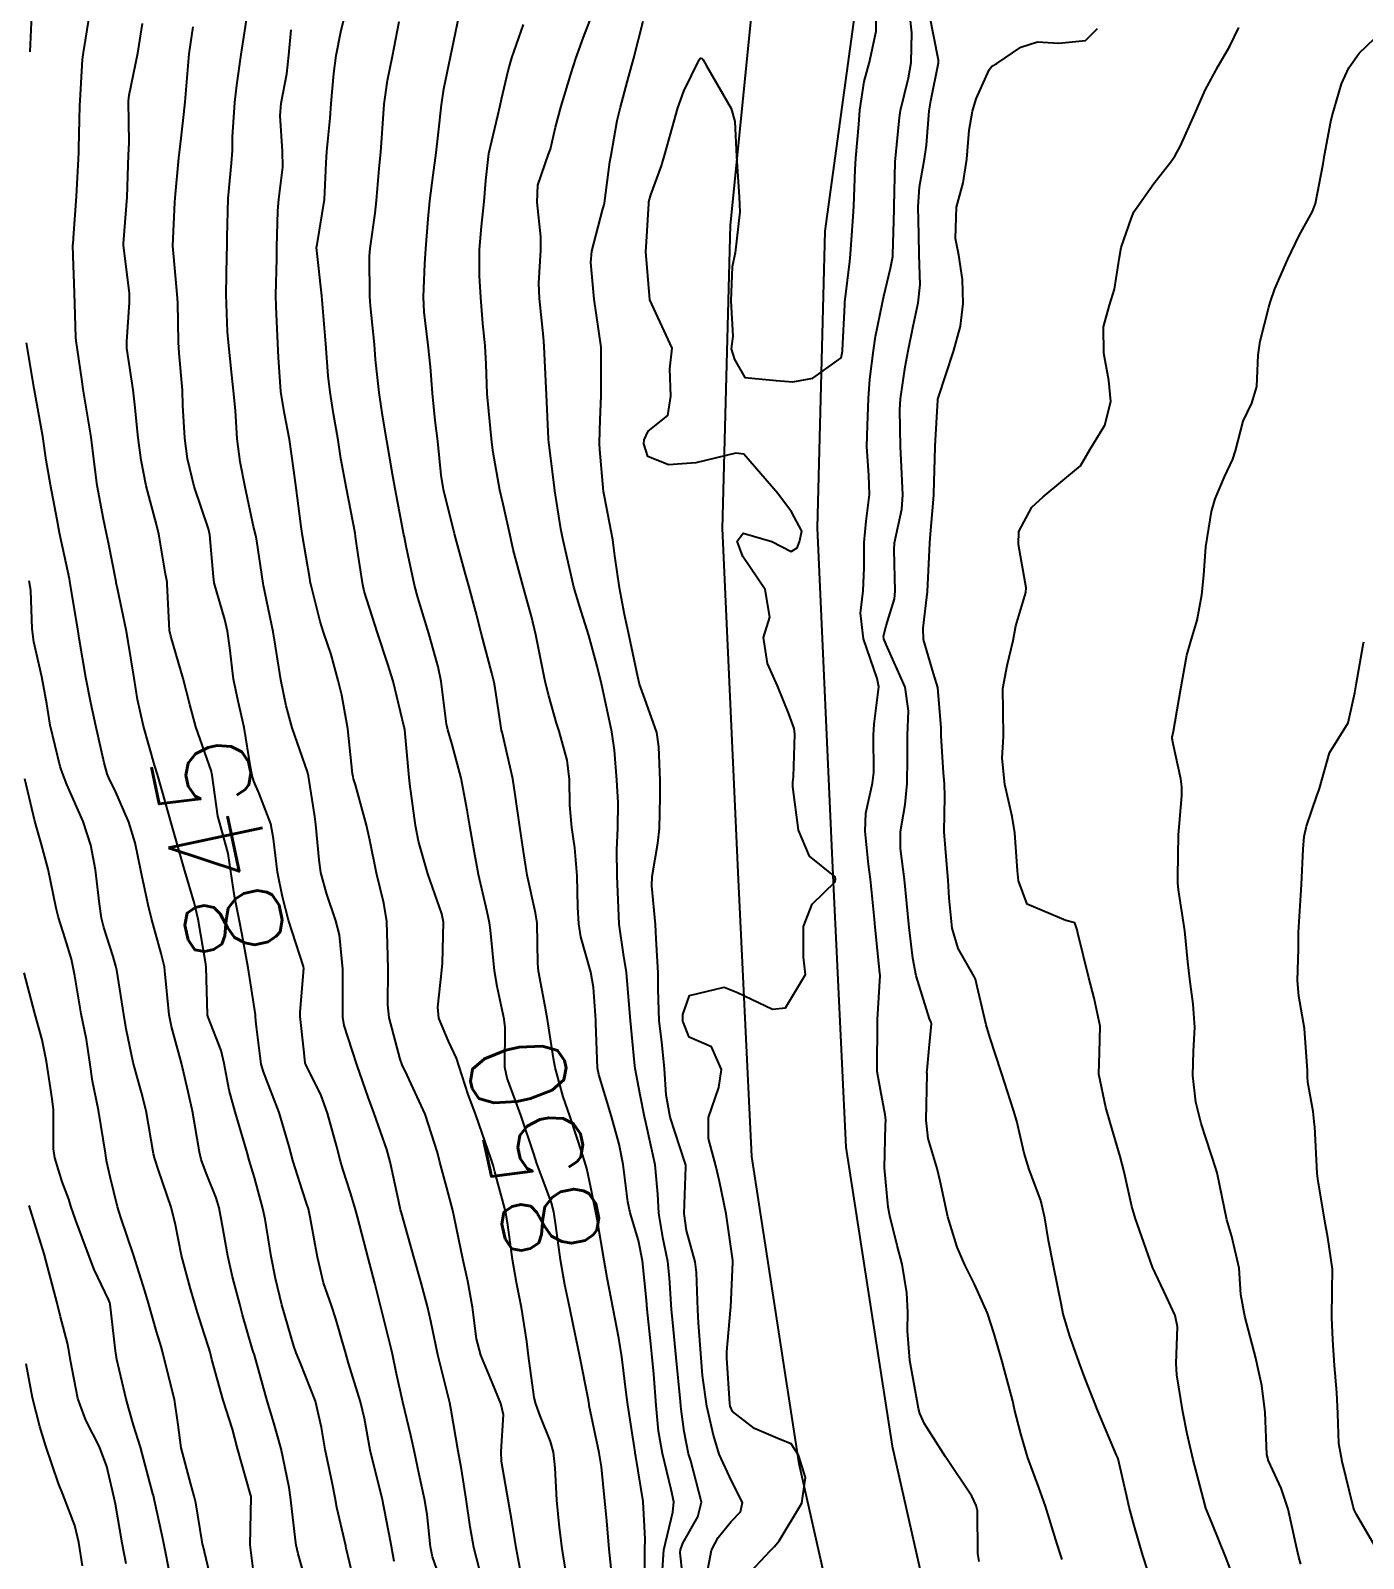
# Model space of a CAD drawing. Header units: metres. Extents: x 307586 to 320046, y 7427249 to 7434250.
# Drawn here: x 319453.3 to 319508.8, y 7427651.4 to 7427715 of the extents above; entities that cross this region are included whole.
import ezdxf
from ezdxf.enums import TextEntityAlignment as Align

# ---------------------------------------------------------------- set-up
doc = ezdxf.new("R2010")
doc.units = ezdxf.units.M
doc.header["$MEASUREMENT"] = 0
for name, color, linetype in [('Cotas', 45, 'Continuous'), ('Curvas de Nivel 1m', 11, 'Continuous'), ('Curvas de Nivel 5m', 15, 'Continuous'), ('Vias Secundárias', 230, 'Continuous')]:
    doc.layers.add(name, color=color, linetype=linetype)
doc.styles.add('Style-STANDARD', font='STANDARD.shx')

msp = doc.modelspace()

# ---------------------------------------------------------------- linework, layer by layer
at = {"layer": 'Curvas de Nivel 1m', "flags": 128}
for points, elevation in [([(319453.31, 7427714.129), (319453.388, 7427715.971)], 843), ([(319472.222, 7427650.116), (319471.774, 7427651.897), (319471.622, 7427652.748), (319471.453, 7427653.9), (319471.255, 7427655.149), (319471.121, 7427655.904), (319470.823, 7427657.614), (319470.772, 7427657.908), (319470.546, 7427658.798), (319470.269, 7427659.914), (319469.975, 7427661.317), (319469.838, 7427661.921), (319469.579, 7427662.912), (319469.293, 7427663.93), (319468.754, 7427665.815), (319468.723, 7427665.939), (319468.637, 7427666.349), (319468.287, 7427667.944), (319468.146, 7427668.459), (319467.625, 7427669.951), (319467.371, 7427670.635), (319466.922, 7427671.958), (319466.709, 7427672.594), (319466.371, 7427673.617), (319466.322, 7427673.966), (319466.326, 7427674.369), (319466.324, 7427675.966), (319466.182, 7427677.384), (319466.032, 7427677.971), (319465.644, 7427679.123), (319465.41, 7427679.981), (319465.335, 7427680.509), (319465.197, 7427681.984), (319465.154, 7427682.313), (319464.894, 7427683.989), (319464.846, 7427684.177), (319464.213, 7427685.997), (319463.967, 7427686.914), (319463.745, 7427688.001), (319463.513, 7427689.404), (319463.417, 7427690.005), (319463.02, 7427691.931), (319463.006, 7427692.009), (319462.947, 7427692.383), (319462.738, 7427693.791), (319462.697, 7427694.014), (319462.601, 7427694.383), (319462.252, 7427696.021), (319462.05, 7427697.07), (319461.928, 7427698.026), (319461.85, 7427699.209), (319461.773, 7427700.029), (319461.701, 7427700.682), (319461.558, 7427702.033), (319461.519, 7427702.485), (319461.463, 7427704.034), (319461.489, 7427705.653), (319461.503, 7427706.034), (319461.511, 7427706.428), (319461.547, 7427708.034), (319461.686, 7427709.501), (319461.724, 7427710.032), (319461.729, 7427710.592), (319461.826, 7427712.03), (319461.908, 7427712.747), (319462.084, 7427714.027), (319462.24, 7427715.002), (319462.394, 7427716.023)], 847), ([(319475.586, 7427650.985), (319475.449, 7427651.855), (319475.341, 7427652.726), (319475.228, 7427653.859), (319475.156, 7427655.208), (319475.09, 7427655.861), (319474.965, 7427656.311), (319474.528, 7427657.378), (319474.347, 7427657.872), (319474.28, 7427658.13), (319474.05, 7427659.875), (319473.978, 7427660.467), (319473.754, 7427661.878), (319473.551, 7427662.923), (319473.377, 7427663.882), (319473.187, 7427665.322), (319473.092, 7427665.885), (319472.649, 7427667.53), (319472.568, 7427667.807), (319472.544, 7427667.892), (319472.496, 7427668.051), (319471.852, 7427669.902), (319471.536, 7427670.752), (319471.158, 7427671.913), (319471.048, 7427672.257), (319470.713, 7427672.964), (319470.317, 7427673.924), (319470.27, 7427674.384), (319470.44, 7427675.923), (319470.466, 7427676.212), (319470.508, 7427677.923), (319470.442, 7427678.26), (319469.858, 7427679.929), (319469.466, 7427681.284), (319469.339, 7427681.935), (319469.108, 7427683.67), (319469.082, 7427683.938), (319468.897, 7427685.916), (319468.893, 7427685.94), (319468.874, 7427686.029), (319468.408, 7427687.945), (319468.193, 7427688.658), (319467.767, 7427689.952), (319467.21, 7427691.688), (319467.145, 7427691.958), (319466.955, 7427693.202), (319466.867, 7427693.866), (319466.853, 7427693.962), (319466.829, 7427694.099), (319466.465, 7427695.968), (319466.242, 7427697.208), (319466.119, 7427697.973), (319465.93, 7427699.076), (319465.786, 7427699.979), (319465.715, 7427700.645), (319465.614, 7427701.982), (319465.571, 7427702.486), (319465.443, 7427703.985), (319465.231, 7427705.868), (319465.227, 7427705.988), (319465.249, 7427706.122), (319465.563, 7427707.984), (319465.628, 7427709.511), (319465.647, 7427709.985), (319465.786, 7427711.375), (319465.829, 7427711.984), (319465.943, 7427713.235), (319466.048, 7427713.982), (319466.234, 7427714.964), (319466.491, 7427715.977)], 849), ([(319478.866, 7427650.232), (319478.881, 7427651.814), (319478.9, 7427652.246), (319478.815, 7427653.815), (319478.511, 7427655.682), (319478.483, 7427655.82), (319478.476, 7427655.857), (319478.181, 7427657.824), (319478.127, 7427658.236), (319477.927, 7427659.826), (319477.798, 7427660.6), (319477.563, 7427661.83), (319477.317, 7427663.112), (319477.199, 7427663.834), (319476.908, 7427665.558), (319476.85, 7427665.838), (319476.643, 7427666.875), (319476.469, 7427667.661), (319476.415, 7427667.844), (319476.302, 7427668.202), (319475.77, 7427669.854), (319475.488, 7427670.655), (319475.153, 7427671.863), (319475.086, 7427672.243), (319474.834, 7427673.868), (319474.731, 7427674.41), (319474.457, 7427675.873), (319474.43, 7427676.199), (319474.404, 7427677.874), (319474.342, 7427678.312), (319473.992, 7427679.878), (319473.83, 7427680.862), (319473.679, 7427681.881), (319473.487, 7427683.233), (319473.392, 7427683.885), (319472.943, 7427685.818), (319472.925, 7427685.889), (319472.876, 7427686.187), (319472.655, 7427687.658), (319472.61, 7427687.894), (319472.514, 7427688.281), (319472.09, 7427689.902), (319471.855, 7427690.829), (319471.562, 7427691.911), (319471.428, 7427692.393), (319471.006, 7427693.919), (319470.965, 7427694.081), (319470.503, 7427695.925), (319470.406, 7427696.519), (319470.266, 7427697.927), (319470.166, 7427698.788), (319470.047, 7427699.93), (319469.964, 7427701.021), (319469.875, 7427701.932), (319469.71, 7427703.301), (319469.675, 7427703.934), (319469.732, 7427705.308), (319469.774, 7427705.933), (319469.869, 7427707.189), (319469.945, 7427707.932), (319470.075, 7427709.005), (319470.202, 7427709.93), (319470.303, 7427710.797), (319470.419, 7427711.928), (319470.526, 7427712.594), (319470.804, 7427713.924), (319470.875, 7427714.265), (319471.209, 7427715.92)], 851), ([(319480.453, 7427650.769), (319480.36, 7427651.69), (319480.367, 7427651.791), (319480.466, 7427652.069), (319481.085, 7427653.175), (319481.248, 7427653.782), (319480.793, 7427655.503), (319480.7, 7427655.788), (319480.522, 7427656.718), (319480.391, 7427657.652), (319480.378, 7427657.792), (319480.362, 7427657.966), (319480.189, 7427659.796), (319480.043, 7427661.263), (319479.998, 7427661.799), (319479.915, 7427663.119), (319479.838, 7427663.801), (319479.635, 7427664.788), (319479.466, 7427665.808), (319479.422, 7427666.593), (319479.308, 7427667.813), (319478.922, 7427669.575), (319478.869, 7427669.818), (319478.692, 7427670.736), (319478.488, 7427671.822), (319478.449, 7427672.079), (319478.284, 7427673.824), (319478.247, 7427674.308), (319478.123, 7427675.826), (319478.002, 7427676.586), (319477.817, 7427677.83), (319477.777, 7427678.841), (319477.73, 7427679.831), (319477.713, 7427680.932), (319477.762, 7427681.831), (319477.771, 7427682.898), (319477.719, 7427683.831), (319477.621, 7427685.077), (319477.514, 7427685.834), (319477.138, 7427687.59), (319477.083, 7427687.838), (319476.904, 7427688.576), (319476.555, 7427689.846), (319476.164, 7427691.08), (319475.935, 7427691.855), (319475.626, 7427693.197), (319475.477, 7427693.862), (319475.394, 7427694.281), (319475.138, 7427695.868), (319475.122, 7427695.995), (319475.004, 7427697.002), (319474.888, 7427697.871), (319474.875, 7427698.012), (319474.798, 7427699.872), (319474.786, 7427700.132), (319474.696, 7427701.874), (319474.666, 7427702.277), (319474.498, 7427703.876), (319474.468, 7427704.508), (319474.56, 7427705.876), (319474.558, 7427706.436), (319474.407, 7427707.877), (319474.435, 7427708.586), (319474.875, 7427709.873), (319474.953, 7427710.084), (319475.174, 7427710.994), (319475.397, 7427711.867), (319475.817, 7427713.247), (319476.017, 7427713.862), (319476.338, 7427714.742), (319476.761, 7427715.855)], 853), ([(319466.92, 7427649.955), (319466.462, 7427651.872), (319466.447, 7427651.944), (319466.44, 7427651.96), (319466.076, 7427653.563), (319465.996, 7427653.967), (319465.87, 7427654.592), (319465.579, 7427655.974), (319465.433, 7427656.888), (319465.181, 7427657.98), (319464.557, 7427659.571), (319464.382, 7427659.992), (319464.287, 7427660.271), (319463.776, 7427661.998), (319463.512, 7427663.083), (319463.336, 7427664.003), (319463.081, 7427665.551), (319462.992, 7427666.006), (319462.646, 7427667.286), (319462.476, 7427667.837), (319462.423, 7427668.013), (319462.338, 7427668.334), (319461.839, 7427670.023), (319461.588, 7427670.922), (319461.382, 7427672.03), (319461.26, 7427672.583), (319460.722, 7427673.965), (319460.692, 7427674.04), (319460.69, 7427674.074), (319460.633, 7427676.041), (319460.623, 7427676.173), (319460.296, 7427678.045), (319460.141, 7427678.688), (319459.744, 7427680.051), (319459.31, 7427681.563), (319459.176, 7427682.056), (319458.835, 7427683.281), (319458.609, 7427684.062), (319458.502, 7427684.41), (319458.02, 7427686.069), (319457.776, 7427687.179), (319457.643, 7427688.072), (319457.391, 7427689.6), (319457.299, 7427690.076), (319456.94, 7427691.804), (319456.894, 7427692.032), (319456.884, 7427692.081), (319456.572, 7427693.699), (319456.492, 7427694.087), (319456.367, 7427694.694), (319456.104, 7427696.093), (319455.974, 7427697.067), (319455.85, 7427698.097), (319455.616, 7427699.52), (319455.522, 7427700.103), (319455.462, 7427700.518), (319455.226, 7427702.108), (319455.216, 7427702.259), (319455.156, 7427704.109), (319455.106, 7427705.638), (319455.092, 7427706.11), (319455.093, 7427706.13), (319455.116, 7427706.396), (319455.241, 7427708.109), (319455.329, 7427709.94), (319455.333, 7427710.108), (319455.381, 7427711.907), (319455.385, 7427712.108), (319455.491, 7427713.816), (319455.526, 7427714.107), (319455.764, 7427715.565)], 844), ([(319470.448, 7427650.368), (319470.048, 7427651.506), (319469.967, 7427651.917), (319469.826, 7427653.269), (319469.721, 7427653.921), (319469.497, 7427654.926), (319469.289, 7427655.928), (319469.15, 7427656.561), (319468.811, 7427657.936), (319468.551, 7427659.122), (319468.384, 7427659.942), (319468.329, 7427660.179), (319467.892, 7427661.947), (319467.649, 7427662.893), (319467.368, 7427663.952), (319466.931, 7427665.654), (319466.85, 7427665.958), (319466.64, 7427666.651), (319466.323, 7427667.638), (319466.223, 7427667.966), (319466.068, 7427668.563), (319465.678, 7427669.975), (319465.412, 7427670.701), (319464.775, 7427671.989), (319464.758, 7427672.044), (319464.708, 7427672.485), (319464.55, 7427673.992), (319464.544, 7427674.173), (319464.691, 7427675.991), (319464.679, 7427676.066), (319464.057, 7427677.997), (319463.812, 7427678.975), (319463.606, 7427680.002), (319463.436, 7427681.385), (319463.322, 7427682.005), (319462.836, 7427683.274), (319462.614, 7427683.787), (319462.545, 7427684.014), (319462.477, 7427684.387), (319462.212, 7427686.02), (319461.968, 7427687.108), (319461.769, 7427688.027), (319461.614, 7427689.328), (319461.519, 7427690.031), (319461.408, 7427690.513), (319460.966, 7427692.04), (319460.961, 7427692.058), (319460.945, 7427692.29), (319460.79, 7427694.042), (319460.73, 7427694.279), (319460.13, 7427696.049), (319459.855, 7427697.201), (319459.742, 7427698.053), (319459.668, 7427699.419), (319459.645, 7427700.054), (319459.516, 7427701.598), (319459.484, 7427702.056), (319459.448, 7427703.687), (319459.431, 7427704.057), (319459.256, 7427705.914), (319459.249, 7427706.059), (319459.323, 7427707.867), (319459.338, 7427708.058), (319459.496, 7427709.719), (319459.535, 7427710.056), (319459.704, 7427711.528), (319459.755, 7427712.054), (319459.868, 7427713.382), (319459.927, 7427714.053), (319460.099, 7427715.172)], 846), ([(319479.623, 7427650.971), (319479.681, 7427651.802), (319480.044, 7427653.362), (319480.087, 7427653.796), (319479.98, 7427654.308), (319479.613, 7427655.804), (319479.451, 7427656.735), (319479.351, 7427657.808), (319479.253, 7427659.109), (319479.192, 7427659.811), (319479.134, 7427660.376), (319478.988, 7427661.814), (319478.954, 7427662.182), (319478.79, 7427663.817), (319478.616, 7427664.667), (319478.278, 7427665.824), (319478.183, 7427666.279), (319477.98, 7427667.827), (319477.811, 7427668.683), (319477.495, 7427669.832), (319476.965, 7427671.572), (319476.917, 7427671.838), (319476.849, 7427673.711), (319476.841, 7427673.839), (319476.743, 7427675.199), (319476.631, 7427675.842), (319476.228, 7427677.308), (319476.137, 7427677.85), (319476.093, 7427678.541), (319476.074, 7427679.851), (319475.971, 7427681.009), (319475.846, 7427681.855), (319475.77, 7427682.789), (319475.752, 7427683.856), (319475.654, 7427684.658), (319475.317, 7427685.863), (319475.212, 7427686.201), (319474.888, 7427687.333), (319474.748, 7427687.871), (319474.704, 7427688.064), (319474.354, 7427689.876), (319474.169, 7427690.639), (319473.819, 7427691.881), (319473.413, 7427693.431), (319473.305, 7427693.887), (319472.984, 7427695.317), (319472.856, 7427695.892), (319472.57, 7427697.458), (319472.522, 7427697.897), (319472.465, 7427698.455), (319472.326, 7427699.901), (319472.286, 7427701.132), (319472.242, 7427701.902), (319472.15, 7427702.831), (319472.064, 7427703.905), (319472.008, 7427704.812), (319472.012, 7427705.907), (319472.082, 7427706.866), (319472.194, 7427707.904), (319472.266, 7427708.783), (319472.397, 7427709.901), (319472.775, 7427711.492), (319472.866, 7427711.895), (319472.918, 7427712.163), (319473.205, 7427713.342), (319473.318, 7427713.782), (319473.348, 7427713.889), (319473.832, 7427715.279)], 852), ([(319481.471, 7427650.762), (319481.66, 7427651.778), (319481.929, 7427652.315), (319482.475, 7427652.977), (319482.872, 7427653.373), (319482.947, 7427653.765), (319482.496, 7427654.672), (319481.975, 7427655.775), (319481.735, 7427656.564), (319481.469, 7427657.781), (319481.288, 7427659.046), (319481.225, 7427659.783), (319481.118, 7427661.244), (319481.095, 7427661.785), (319481.041, 7427663.343), (319480.983, 7427663.786), (319480.622, 7427665.082), (319480.525, 7427665.792), (319480.592, 7427667.74), (319480.588, 7427667.801), (319480.565, 7427667.89), (319479.943, 7427669.807), (319479.768, 7427670.734), (319479.7, 7427671.81), (319479.588, 7427672.938), (319479.475, 7427673.813), (319479.437, 7427675.122), (319479.445, 7427675.813), (319479.363, 7427677.218), (319479.334, 7427677.814), (319479.18, 7427679.434), (319479.183, 7427679.816), (319479.431, 7427681.2), (319479.5, 7427681.813), (319479.526, 7427683.13), (319479.519, 7427683.813), (319479.473, 7427685.208), (319479.39, 7427685.815), (319478.887, 7427687.205), (319478.669, 7427687.822), (319478.591, 7427688.13), (319478.229, 7427689.827), (319478.042, 7427690.719), (319477.828, 7427691.831), (319477.637, 7427693.159), (319477.558, 7427693.834), (319477.203, 7427695.625), (319477.166, 7427695.838), (319477.01, 7427697.59), (319476.994, 7427697.822), (319476.993, 7427697.84), (319476.993, 7427697.861), (319477.028, 7427698.84), (319477.061, 7427699.821), (319477.065, 7427699.84), (319477.063, 7427701.84), (319476.778, 7427703.845), (319476.635, 7427705.374), (319476.682, 7427705.846), (319477.13, 7427707.542), (319477.196, 7427707.776), (319477.209, 7427707.839), (319477.433, 7427709.563), (319477.477, 7427709.837), (319477.737, 7427711.275), (319477.869, 7427711.833), (319478.155, 7427712.879), (319478.41, 7427713.832), (319478.819, 7427715.416)], 854), ([(319492.801, 7427651.306), (319492.736, 7427651.647), (319492.723, 7427653.414), (319492.674, 7427653.648), (319492.497, 7427654.025), (319491.397, 7427655.661), (319490.527, 7427657.043), (319490.324, 7427657.466), (319490.272, 7427657.674), (319490.215, 7427657.998), (319489.907, 7427659.68), (319489.808, 7427660.914), (319489.821, 7427661.681), (319489.788, 7427662.489), (319489.593, 7427663.685), (319489.39, 7427664.458), (319489.072, 7427665.693), (319489.003, 7427666.061), (319488.856, 7427667.697), (319488.903, 7427669.473), (319488.907, 7427669.697), (319488.886, 7427669.899), (319488.695, 7427670.942), (319488.558, 7427671.701), (319488.547, 7427671.86), (319488.566, 7427673.702), (319488.57, 7427673.866), (319488.672, 7427675.701), (319488.666, 7427675.788), (319488.473, 7427677.703), (319488.441, 7427678.04), (319488.268, 7427679.705), (319488.192, 7427680.323), (319488.047, 7427681.708), (319488.084, 7427682.457), (319488.358, 7427683.705), (319488.413, 7427684.149), (319488.399, 7427685.705), (319488.426, 7427686.156), (319488.621, 7427687.703), (319488.549, 7427688.053), (319487.985, 7427689.709), (319487.862, 7427690.782), (319487.965, 7427691.71), (319488.011, 7427692.656), (319488.006, 7427693.71), (319488.09, 7427694.601), (319488.23, 7427695.708), (319488.206, 7427696.502), (319488.126, 7427697.709), (319488.15, 7427698.584), (319488.189, 7427699.709), (319488.25, 7427700.509), (319488.402, 7427701.707), (319488.486, 7427702.292), (319488.777, 7427703.703), (319488.835, 7427703.963), (319489.107, 7427705.135), (319489.199, 7427705.612), (319489.207, 7427705.699), (319489.263, 7427707.567), (319489.263, 7427707.699), (319489.304, 7427709.556), (319489.315, 7427709.698), (319489.481, 7427711.396), (319489.528, 7427711.697), (319489.851, 7427713.046), (319489.965, 7427713.692), (319489.993, 7427714.925), (319489.917, 7427715.693)], 856), ([(319496.252, 7427651.395), (319496.182, 7427651.604), (319496.045, 7427652.03), (319495.562, 7427653.614), (319495.277, 7427654.395), (319494.823, 7427655.625), (319494.748, 7427655.859), (319494.523, 7427656.624), (319494.269, 7427657.633), (319494.192, 7427657.98), (319493.758, 7427659.638), (319493.424, 7427660.792), (319493.14, 7427661.644), (319492.601, 7427662.858), (319492.205, 7427663.654), (319491.882, 7427664.395), (319491.498, 7427665.661), (319491.175, 7427667.138), (319491.043, 7427667.666), (319490.672, 7427668.916), (319490.597, 7427669.671), (319490.627, 7427671.605), (319490.624, 7427671.681), (319490.625, 7427671.76), (319490.718, 7427672.678), (319490.808, 7427673.679), (319490.799, 7427673.744), (319490.735, 7427673.888), (319490.171, 7427675.686), (319490.034, 7427676.414), (319489.888, 7427677.689), (319489.79, 7427678.688), (319489.69, 7427679.691), (319489.524, 7427680.985), (319489.52, 7427681.693), (319489.713, 7427682.818), (319489.806, 7427683.69), (319489.809, 7427684.745), (319489.818, 7427685.691), (319489.862, 7427686.711), (319489.71, 7427687.692), (319488.919, 7427689.469), (319488.825, 7427689.701), (319488.813, 7427689.812), (319488.928, 7427690.247), (319489.269, 7427691.367), (319489.307, 7427691.696), (319489.253, 7427693.413), (319489.278, 7427693.697), (319489.579, 7427695.102), (319489.623, 7427695.694), (319489.551, 7427697.151), (319489.526, 7427697.695), (319489.49, 7427699.241), (319489.517, 7427699.695), (319489.722, 7427701.027), (319489.837, 7427701.692), (319490.05, 7427702.719), (319490.258, 7427703.688), (319490.334, 7427704.454), (319490.305, 7427705.688), (319490.279, 7427706.531), (319490.263, 7427707.689), (319490.313, 7427708.52), (319490.527, 7427709.686), (319490.604, 7427710.25), (319490.72, 7427711.685), (319490.783, 7427712.09), (319491.108, 7427713.681), (319491.102, 7427713.793), (319490.735, 7427715.685)], 857), ([(319499.815, 7427650.918), (319499.601, 7427651.563), (319499.238, 7427652.813), (319499.036, 7427653.572), (319498.936, 7427654.012), (319498.577, 7427655.579), (319498.563, 7427655.628), (319498.515, 7427655.742), (319497.727, 7427657.588), (319497.196, 7427658.95), (319496.96, 7427659.596), (319496.574, 7427660.694), (319496.357, 7427661.379), (319496.296, 7427661.604), (319496.216, 7427661.978), (319495.884, 7427663.611), (319495.685, 7427664.676), (319495.529, 7427665.617), (319495.359, 7427666.338), (319494.873, 7427667.627), (319494.663, 7427668.299), (319494.358, 7427669.633), (319494.223, 7427670.099), (319493.723, 7427671.64), (319493.235, 7427673.135), (319493.08, 7427673.647), (319492.747, 7427675.064), (319492.638, 7427675.538), (319492.591, 7427675.652), (319491.921, 7427676.819), (319491.678, 7427677.666), (319491.55, 7427678.91), (319491.509, 7427679.669), (319491.452, 7427680.313), (319491.339, 7427681.672), (319491.37, 7427683.147), (319491.355, 7427683.672), (319491.318, 7427684.134), (319491.221, 7427685.675), (319491.212, 7427686.01), (319491.076, 7427687.677), (319490.902, 7427688.266), (319490.473, 7427689.685), (319490.465, 7427690.147), (319490.642, 7427691.683), (319490.659, 7427691.971), (319490.741, 7427693.682), (319490.76, 7427693.897), (319490.912, 7427695.681), (319490.913, 7427695.762), (319490.971, 7427697.68), (319490.971, 7427697.723), (319491.032, 7427698.933), (319491.078, 7427699.644), (319491.081, 7427699.679), (319491.09, 7427699.726), (319491.721, 7427701.67), (319492.023, 7427702.721), (319492.135, 7427703.664), (319492.102, 7427704.664), (319491.946, 7427705.667), (319491.814, 7427706.364), (319491.849, 7427707.669), (319492.133, 7427708.68), (319492.28, 7427709.663), (319492.384, 7427710.871), (319492.518, 7427711.66), (319492.675, 7427712.173), (319493.209, 7427713.384), (319493.327, 7427713.533), (319493.535, 7427713.647), (319494.531, 7427714.326), (319495.222, 7427714.548), (319496.107, 7427714.502), (319497.223, 7427714.604), (319497.713, 7427715.11)], 858), ([(319503.403, 7427650.571), (319503.048, 7427651.524), (319502.483, 7427652.899), (319502.233, 7427653.533), (319502.123, 7427653.907), (319501.702, 7427655.538), (319501.443, 7427656.622), (319501.271, 7427657.543), (319501.026, 7427659.076), (319500.997, 7427659.546), (319501.05, 7427661.073), (319500.946, 7427661.546), (319500.594, 7427662.322), (319500.006, 7427663.559), (319499.64, 7427664.581), (319499.304, 7427665.57), (319499.15, 7427666.084), (319498.813, 7427667.578), (319498.662, 7427668.164), (319498.249, 7427669.584), (319498.064, 7427670.211), (319497.78, 7427671.589), (319497.807, 7427672.498), (319497.832, 7427673.589), (319497.587, 7427674.75), (319497.362, 7427675.594), (319496.906, 7427677.464), (319496.877, 7427677.599), (319496.777, 7427677.888), (319496.398, 7427677.987), (319494.788, 7427678.666), (319494.435, 7427679.634), (319494.384, 7427680.058), (319494.273, 7427681.635), (319494.162, 7427682.308), (319493.868, 7427683.64), (319493.757, 7427684.748), (319493.802, 7427685.641), (319493.8, 7427686.725), (319493.781, 7427687.641), (319493.956, 7427688.591), (319494.214, 7427689.637), (319494.315, 7427690.25), (319494.732, 7427691.632), (319494.75, 7427691.828), (319494.438, 7427693.635), (319494.446, 7427694.168), (319494.989, 7427695.192), (319495.454, 7427695.623), (319497.006, 7427696.913), (319497.265, 7427697.343), (319497.411, 7427697.596), (319498.02, 7427698.598), (319498.275, 7427699.588), (319498.189, 7427700.451), (319497.977, 7427701.591), (319497.974, 7427702.697), (319498.214, 7427703.589), (319498.423, 7427704.263), (319498.63, 7427705.585), (319498.706, 7427705.995), (319499.129, 7427707.225), (319499.236, 7427707.475), (319499.298, 7427707.578), (319500.068, 7427708.652), (319500.768, 7427709.564), (319500.935, 7427709.792), (319501.17, 7427710.219), (319501.762, 7427711.551), (319502.201, 7427712.542), (319502.738, 7427713.537), (319503.221, 7427714.372), (319503.604, 7427715.152)], 859), ([(319473.775, 7427650.551), (319473.534, 7427651.879), (319473.352, 7427653.003), (319473.205, 7427653.883), (319472.924, 7427655.468), (319472.909, 7427655.886), (319473, 7427657.414), (319472.899, 7427657.886), (319472.546, 7427658.737), (319472.055, 7427659.895), (319471.886, 7427660.58), (319471.716, 7427661.899), (319471.517, 7427662.978), (319471.315, 7427663.903), (319470.96, 7427665.583), (319470.894, 7427665.916), (319470.842, 7427666.124), (319470.642, 7427666.857), (319470.361, 7427667.923), (319470.254, 7427668.329), (319469.745, 7427669.929), (319468.911, 7427671.727), (319468.807, 7427671.939), (319468.706, 7427672.222), (319468.248, 7427673.945), (319468.197, 7427674.479), (319468.203, 7427675.946), (319468.195, 7427676.51), (319468.153, 7427677.946), (319468.025, 7427678.706), (319467.714, 7427679.951), (319467.447, 7427681.324), (319467.304, 7427681.955), (319466.84, 7427683.627), (319466.767, 7427683.886), (319466.745, 7427683.961), (319466.72, 7427684.087), (319466.525, 7427685.965), (319466.276, 7427687.359), (319466.128, 7427687.971), (319465.836, 7427689.049), (319465.52, 7427689.981), (319465.376, 7427690.432), (319464.989, 7427691.989), (319464.979, 7427692.025), (319464.945, 7427692.22), (319464.638, 7427693.993), (319464.579, 7427694.384), (319464.376, 7427695.996), (319464.286, 7427696.711), (319464.098, 7427697.999), (319463.879, 7427699.152), (319463.746, 7427700.003), (319463.643, 7427701.418), (319463.615, 7427702.004), (319463.541, 7427703.543), (319463.537, 7427704.005), (319463.577, 7427705.534), (319463.579, 7427706.005), (319463.61, 7427707.523), (319463.661, 7427708.005), (319463.817, 7427709.339), (319463.81, 7427710.004), (319463.716, 7427711.466), (319463.752, 7427712.004), (319463.983, 7427713.214), (319464.079, 7427714.001), (319464.167, 7427715.052)], 848), ([(319464.815, 7427650.353), (319464.459, 7427651.637), (319464.38, 7427651.991), (319464.36, 7427652.095), (319464.14, 7427653.993), (319464.087, 7427654.396), (319463.755, 7427655.998), (319463.446, 7427657.078), (319463.176, 7427658.004), (319462.624, 7427659.948), (319462.6, 7427660.01), (319462.564, 7427660.138), (319462.145, 7427661.581), (319462.027, 7427662.018), (319461.733, 7427663.162), (319461.534, 7427664.026), (319461.297, 7427665.356), (319461.169, 7427666.032), (319461.045, 7427666.442), (319460.647, 7427667.445), (319460.429, 7427668.042), (319460.358, 7427668.342), (319460.059, 7427670.046), (319459.884, 7427670.855), (319459.602, 7427672.051), (319459.197, 7427673.577), (319459.1, 7427674.056), (319458.918, 7427675.891), (319458.896, 7427676.059), (319458.758, 7427676.618), (319458.355, 7427678.064), (319458.215, 7427678.633), (319457.908, 7427680.069), (319457.674, 7427681.212), (319457.42, 7427682.074), (319456.836, 7427683.419), (319456.613, 7427683.856), (319456.519, 7427684.085), (319456.394, 7427684.542), (319456.042, 7427686.092), (319455.834, 7427687.047), (319455.62, 7427688.099), (319455.367, 7427689.652), (319455.299, 7427690.104), (319455.243, 7427690.422), (319454.964, 7427692.11), (319454.959, 7427692.126), (319454.944, 7427692.205), (319454.53, 7427694.114), (319454.429, 7427694.657), (319454.152, 7427696.118), (319453.98, 7427697.144), (319453.837, 7427698.122), (319453.574, 7427699.586), (319453.472, 7427700.126), (319453.159, 7427702.032)], 843), ([(319462.719, 7427650.007), (319462.463, 7427652.01), (319462.502, 7427653.99), (319462.5, 7427654.01), (319462.484, 7427654.1), (319461.94, 7427656.016), (319461.723, 7427656.816), (319461.334, 7427658.022), (319460.866, 7427659.719), (319460.794, 7427660.028), (319460.743, 7427660.207), (319460.57, 7427660.76), (319460.256, 7427661.72), (319460.156, 7427662.044), (319459.976, 7427662.659), (319459.612, 7427664.05), (319459.351, 7427665.323), (319459.178, 7427666.055), (319458.648, 7427667.597), (319458.492, 7427668.062), (319458.442, 7427668.277), (319458.132, 7427670.066), (319457.936, 7427670.822), (319457.6, 7427672.071), (319457.311, 7427673.48), (319457.204, 7427674.075), (319456.913, 7427675.915), (319456.881, 7427676.079), (319456.757, 7427676.49), (319456.381, 7427677.697), (319456.284, 7427678.087), (319456.191, 7427678.679), (319456.023, 7427680.092), (319455.84, 7427681.122), (319455.518, 7427682.1), (319455.306, 7427682.581), (319454.838, 7427683.651), (319454.657, 7427684.112), (319454.562, 7427684.398), (319454.148, 7427686.117), (319454.002, 7427686.998), (319453.791, 7427688.121), (319453.461, 7427689.578), (319453.39, 7427690.125), (319453.34, 7427691.725), (319453.271, 7427692.127)], 842), ([(319509.566, 7427651.443), (319508.49, 7427653.272), (319508.401, 7427653.461), (319508.359, 7427653.596), (319507.9, 7427655.466), (319507.766, 7427656.222), (319507.716, 7427657.468), (319507.67, 7427658.344), (319507.577, 7427659.47), (319507.515, 7427660.529), (319507.472, 7427661.471), (319507.485, 7427662.585), (319507.497, 7427663.471), (319507.307, 7427664.792), (319507.174, 7427665.475), (319506.888, 7427667.24), (319506.864, 7427667.478), (319506.76, 7427669.401), (319506.753, 7427669.479), (319506.688, 7427670.035), (319506.474, 7427671.257), (319506.458, 7427671.484), (319506.458, 7427671.733), (319506.327, 7427673.486), (319506.089, 7427674.832), (319506.041, 7427675.491), (319506.085, 7427676.809), (319506.088, 7427677.49), (319506.12, 7427678.153), (319506.207, 7427679.489), (319506.278, 7427680.948), (319506.323, 7427681.487), (319506.41, 7427681.906), (319506.848, 7427683.175), (319506.931, 7427683.4), (319506.949, 7427683.479), (319507.374, 7427684.969), (319507.685, 7427685.472), (319508.142, 7427686.205), (319508.432, 7427687.465), (319508.491, 7427687.872), (319508.774, 7427689.461), (319508.807, 7427689.578)], 861), ([(319460.969, 7427650.025), (319460.488, 7427652.005), (319460.481, 7427652.03), (319460.464, 7427652.136), (319460.198, 7427653.752), (319460.139, 7427654.035), (319459.993, 7427654.535), (319459.595, 7427656.044), (319459.468, 7427656.992), (319459.315, 7427658.048), (319458.905, 7427659.707), (319458.813, 7427660.056), (319458.759, 7427660.253), (319458.571, 7427660.878), (319458.235, 7427662.063), (319458.082, 7427662.571), (319457.609, 7427664.07), (319457.079, 7427665.622), (319456.942, 7427666.077), (319456.645, 7427667.314), (319456.497, 7427667.928), (319456.469, 7427668.083), (319456.438, 7427668.301), (319456.156, 7427670.088), (319455.907, 7427671.303), (319455.79, 7427672.094), (319455.655, 7427673.038), (319455.438, 7427674.099), (319455.163, 7427675.687), (319455.092, 7427676.105), (319455.023, 7427676.374), (319454.764, 7427677.236), (319454.495, 7427678.113), (319454.398, 7427678.494), (319454.059, 7427680.117), (319453.787, 7427681.147), (319453.506, 7427682.123), (319453.086, 7427683.882)], 841), ([(319457.308, 7427651.218), (319457.137, 7427652.073), (319456.856, 7427653.7), (319456.78, 7427654.077), (319456.501, 7427655.268), (319456.195, 7427656.085), (319455.622, 7427657.191), (319455.296, 7427658.099), (319454.984, 7427659.676), (319454.917, 7427660.105), (319454.858, 7427660.398), (319454.577, 7427661.496), (319454.417, 7427662.112), (319454.369, 7427662.329), (319453.893, 7427664.117), (319453.56, 7427665.179), (319453.263, 7427666.124)], 839), ([(319455.491, 7427651.132), (319455.34, 7427652.097), (319455.175, 7427652.805), (319454.671, 7427654.107), (319454.49, 7427654.559), (319453.959, 7427656.116), (319453.715, 7427656.924), (319453.412, 7427658.121), (319453.147, 7427659.531)], 838)]:
    msp.add_lwpolyline(points, dxfattribs=dict(at, elevation=elevation))
at = {"layer": 'Curvas de Nivel 5m', "flags": 128}
for points, elevation in [([(319468.457, 7427651.306), (319468.345, 7427651.941), (319468.322, 7427652.084), (319467.959, 7427653.945), (319467.78, 7427654.661), (319467.453, 7427655.951), (319467.214, 7427657.265), (319467.059, 7427657.955), (319466.557, 7427659.57), (319466.438, 7427659.962), (319466.025, 7427661.416), (319465.841, 7427661.971), (319465.52, 7427662.904), (319465.26, 7427663.98), (319464.966, 7427665.646), (319464.886, 7427665.986), (319464.827, 7427666.18), (319464.64, 7427666.731), (319464.24, 7427667.994), (319464.082, 7427668.576), (319463.669, 7427670), (319463.019, 7427671.688), (319462.923, 7427672.008), (319462.719, 7427673.667), (319462.691, 7427673.979), (319462.686, 7427674.011), (319462.679, 7427674.055), (319462.377, 7427676.016), (319462.133, 7427677.386), (319462.009, 7427678.021), (319461.814, 7427678.998), (319461.666, 7427680.027), (319461.551, 7427680.769), (319461.199, 7427682.034), (319461.124, 7427682.334), (319460.889, 7427684.039), (319460.846, 7427684.234), (319460.202, 7427686.047), (319459.958, 7427686.973), (319459.679, 7427688.052), (319459.156, 7427689.821), (319459.112, 7427690.058), (319459.017, 7427691.985), (319459.005, 7427692.059), (319458.947, 7427692.419), (319458.661, 7427694.063), (319458.564, 7427694.469), (319458.14, 7427696.069), (319457.929, 7427697.145), (319457.8, 7427698.072), (319457.661, 7427699.447), (319457.596, 7427700.074), (319457.339, 7427701.798), (319457.327, 7427702.077), (319457.447, 7427703.709), (319457.44, 7427704.076), (319457.205, 7427705.985), (319457.199, 7427706.079), (319457.2, 7427706.165), (319457.351, 7427708.087), (319457.402, 7427709.844), (319457.418, 7427710.086), (319457.429, 7427710.349), (319457.395, 7427712.087), (319457.424, 7427712.325), (319457.793, 7427714.081), (319457.983, 7427715.317)], 845), ([(319477.506, 7427650.776), (319477.399, 7427651.831), (319477.301, 7427653.005), (319477.224, 7427653.833), (319477.081, 7427655.257), (319476.982, 7427655.835), (319476.571, 7427657.801), (319476.566, 7427657.84), (319476.536, 7427658.023), (319476.179, 7427659.846), (319475.901, 7427661.175), (319475.76, 7427661.852), (319475.557, 7427662.82), (319475.369, 7427663.859), (319475.187, 7427665.299), (319475.103, 7427665.863), (319475.006, 7427666.234), (319474.646, 7427667.203), (319474.397, 7427667.873), (319474.263, 7427668.27), (319473.731, 7427669.88), (319473.161, 7427671.423), (319473.063, 7427671.886), (319473.067, 7427673.539), (319473.035, 7427673.887), (319472.743, 7427675.235), (319472.623, 7427675.892), (319472.461, 7427677.586), (319472.422, 7427677.895), (319472.326, 7427678.351), (319471.963, 7427679.903), (319471.787, 7427680.879), (319471.603, 7427681.908), (319471.49, 7427682.571), (319471.246, 7427683.914), (319470.864, 7427685.31), (319470.687, 7427685.922), (319470.639, 7427686.159), (319470.408, 7427687.925), (319470.281, 7427688.548), (319469.897, 7427689.93), (319469.442, 7427691.431), (319469.304, 7427691.936), (319468.959, 7427693.558), (319468.882, 7427693.941), (319468.863, 7427694.042), (319468.493, 7427695.945), (319468.38, 7427696.565), (319468.144, 7427697.949), (319467.963, 7427699.016), (319467.825, 7427699.952), (319467.685, 7427701.325), (319467.63, 7427701.954), (319467.467, 7427703.568), (319467.444, 7427703.956), (319467.428, 7427705.637), (319467.451, 7427705.957), (319467.664, 7427707.418), (319467.722, 7427707.954), (319467.831, 7427709.282), (319467.896, 7427709.959), (319467.956, 7427710.744), (319468.038, 7427711.957), (319468.181, 7427712.938), (319468.381, 7427713.952), (319468.669, 7427715.393)], 850), ([(319483.31, 7427650.906), (319484.094, 7427651.754), (319484.278, 7427651.939), (319484.467, 7427652.174), (319485.415, 7427653.736), (319485.57, 7427654.805), (319485.282, 7427655.738), (319484.98, 7427656.205), (319484.519, 7427656.382), (319483.445, 7427656.84), (319482.531, 7427657.557), (319482.441, 7427657.771), (319482.422, 7427657.883), (319482.3, 7427659.773), (319482.299, 7427660.04), (319482.452, 7427661.771), (319482.461, 7427661.894), (319482.553, 7427663.771), (319482.55, 7427663.834), (319482.265, 7427665.774), (319481.996, 7427667.127), (319481.833, 7427667.782), (319481.537, 7427668.92), (319481.534, 7427669.787), (319481.957, 7427671.043), (319482.068, 7427671.78), (319481.653, 7427672.722), (319480.723, 7427673.128), (319480.464, 7427673.803), (319480.46, 7427674.079), (319480.744, 7427674.862), (319482.187, 7427675.218), (319482.745, 7427674.988), (319484.194, 7427674.299), (319484.739, 7427674.346), (319485.573, 7427675.738), (319485.48, 7427676.459), (319485.491, 7427677.739), (319485.852, 7427678.669), (319486.801, 7427679.592), (319486.816, 7427679.707), (319486.804, 7427679.806), (319485.742, 7427680.666), (319485.279, 7427681.743), (319485.046, 7427683.551), (319485.046, 7427683.747), (319485.067, 7427683.959), (319485.123, 7427685.746), (319485.101, 7427685.973), (319484.881, 7427686.583), (319484.411, 7427687.755), (319483.992, 7427688.674), (319483.824, 7427689.761), (319484.079, 7427690.611), (319483.888, 7427691.761), (319482.963, 7427693.137), (319482.733, 7427693.774), (319482.976, 7427694.106), (319484.167, 7427693.758), (319484.967, 7427693.343), (319485.22, 7427693.496), (319485.322, 7427693.745), (319485.417, 7427694.183), (319484.985, 7427694.998), (319484.424, 7427695.756), (319483.009, 7427697.396), (319482.672, 7427697.437), (319481.005, 7427697.03), (319479.873, 7427696.942), (319479.008, 7427697.291), (319478.845, 7427697.822), (319478.852, 7427697.985), (319479.021, 7427698.349), (319479.84, 7427699.003), (319479.964, 7427699.811), (319479.927, 7427700.939), (319480.028, 7427701.81), (319479.093, 7427703.82), (319478.931, 7427705.822), (319478.936, 7427706), (319479.045, 7427707.821), (319479.056, 7427707.899), (319479.138, 7427708.187), (319479.583, 7427709.389), (319479.707, 7427709.815), (319480.028, 7427710.958), (319480.263, 7427711.809), (319480.502, 7427712.498), (319481.151, 7427713.801), (319481.173, 7427713.84), (319481.214, 7427713.87), (319481.272, 7427713.858), (319481.316, 7427713.798), (319481.447, 7427713.558), (319482.48, 7427711.781), (319482.634, 7427711.234), (319482.701, 7427709.777), (319482.807, 7427708.106), (319482.83, 7427707.775), (319482.833, 7427707.478), (319482.644, 7427705.777), (319482.523, 7427705.194), (319482.466, 7427703.779), (319482.545, 7427702.304), (319482.47, 7427701.779), (319482.615, 7427701.333), (319483.051, 7427700.589), (319484.35, 7427700.457), (319485.049, 7427700.4), (319485.87, 7427700.556), (319487.06, 7427701.405), (319487.108, 7427701.674), (319487.115, 7427701.719), (319487.205, 7427703.605), (319487.211, 7427703.719), (319487.415, 7427705.412), (319487.444, 7427705.717), (319487.558, 7427707.287), (319487.576, 7427707.716), (319487.639, 7427709.232), (319487.663, 7427709.715), (319487.783, 7427711.108), (319487.835, 7427711.713), (319488.008, 7427712.904), (319488.231, 7427713.71), (319488.514, 7427714.995), (319488.505, 7427715.711)], 855), ([(319506.18, 7427651.204), (319506.099, 7427651.485), (319505.981, 7427651.977), (319505.647, 7427653.493), (319505.367, 7427654.363), (319504.83, 7427655.505), (319504.768, 7427655.759), (319504.696, 7427657.508), (319504.55, 7427658.631), (319504.368, 7427659.512), (319504.31, 7427659.768), (319503.854, 7427661.517), (319503.688, 7427662.428), (319503.612, 7427663.52), (319503.312, 7427664.837), (319503.103, 7427665.525), (319502.695, 7427667.487), (319502.687, 7427667.53), (319502.654, 7427667.627), (319502.029, 7427669.537), (319501.808, 7427670.423), (319501.679, 7427671.54), (319501.716, 7427672.542), (319501.765, 7427673.54), (319501.706, 7427674.503), (319501.555, 7427675.548), (319501.472, 7427676.262), (319501.348, 7427677.551), (319501.096, 7427679.258), (319501.066, 7427679.556), (319501.065, 7427679.816), (319501.089, 7427681.556), (319501.231, 7427683.17), (319501.228, 7427683.554), (319501.186, 7427683.885), (319500.871, 7427685.341), (319500.822, 7427685.561), (319500.825, 7427685.609), (319500.876, 7427685.868), (319501.174, 7427687.556), (319501.442, 7427689.025), (319501.589, 7427689.55), (319501.87, 7427690.484), (319502.061, 7427691.543), (319502.141, 7427692.356), (319502.228, 7427693.541), (319502.462, 7427695.012), (319502.618, 7427695.536), (319503.002, 7427696.447), (319503.348, 7427697.188), (319503.454, 7427697.526), (319503.786, 7427698.768), (319504.142, 7427699.519), (319504.355, 7427700.211), (319504.405, 7427701.517), (319504.487, 7427702.101), (319504.849, 7427703.512), (319504.902, 7427703.705), (319505.101, 7427704.27), (319505.641, 7427705.502), (319506.115, 7427706.488), (319506.661, 7427707.487), (319506.793, 7427707.83), (319507.105, 7427709.481), (319507.167, 7427709.841), (319507.425, 7427711.233), (319507.476, 7427711.477), (319507.876, 7427712.8), (319508.183, 7427713.47), (319508.611, 7427714.074), (319509.225, 7427714.678)], 860), ([(319459.132, 7427650.732), (319458.871, 7427652.054), (319458.802, 7427652.391), (319458.481, 7427653.848), (319458.436, 7427654.06), (319458.418, 7427654.127), (319457.894, 7427656.066), (319457.608, 7427656.983), (319457.305, 7427658.072), (319456.918, 7427659.716), (319456.855, 7427660.077), (319456.644, 7427662.018), (319456.63, 7427662.08), (319456.584, 7427662.19), (319455.976, 7427663.468), (319455.732, 7427664.093), (319455.217, 7427665.508), (319455.009, 7427666.104), (319454.914, 7427666.384), (319454.643, 7427667.111), (319454.332, 7427668.113), (319454.283, 7427668.489), (319454.278, 7427670.114), (319454.231, 7427670.571), (319453.99, 7427672.117), (319453.807, 7427673.024), (319453.503, 7427674.122), (319453.06, 7427675.815)], 840)]:
    msp.add_lwpolyline(points, dxfattribs=dict(at, elevation=elevation))
at = {"layer": 'Vias Secundárias'}
for points in [[(319453.389, 7427920.52), (319472.33, 7427841.76), (319476.737, 7427825.571), (319481.556, 7427808.152), (319487.113, 7427791.707), (319490.304, 7427780.219), (319491.733, 7427773.257), (319491.815, 7427759.531), (319491.237, 7427744.343), (319489.346, 7427729.073), (319487.988, 7427718.418), (319486.376, 7427706.677), (319486.055, 7427694.33), (319486.707, 7427679.876), (319487.249, 7427668.557), (319489.172, 7427656.108), (319491.458, 7427645.97), (319493.103, 7427637.551), (319494.971, 7427634.233), (319504.117, 7427625.963), (319520.993, 7427621.085)], [(319453.389, 7427920.52), (319472.33, 7427841.76), (319476.737, 7427825.571), (319481.556, 7427808.152), (319487.113, 7427791.707), (319490.304, 7427780.219), (319491.733, 7427773.257), (319491.815, 7427759.531), (319491.237, 7427744.343), (319489.346, 7427729.073), (319487.988, 7427718.418), (319486.376, 7427706.677), (319486.055, 7427694.33), (319486.707, 7427679.876), (319487.249, 7427668.557), (319489.172, 7427656.108), (319491.458, 7427645.97), (319493.103, 7427637.551), (319494.971, 7427634.233), (319504.117, 7427625.963), (319520.993, 7427621.085)], [(319517.678, 7427614.464), (319500.845, 7427623.207), (319491.833, 7427631.791), (319489.364, 7427636.174), (319487.609, 7427645.16), (319485.306, 7427655.374), (319483.33, 7427668.162), (319482.778, 7427679.693), (319482.12, 7427694.293), (319482.448, 7427706.924), (319483.709, 7427719.551), (319485.08, 7427730.313), (319487.329, 7427744.808), (319488.536, 7427759.299), (319487.821, 7427772.755), (319486.505, 7427779.165), (319482.441, 7427790.705), (319476.842, 7427807.278), (319472.065, 7427824.517), (319468.496, 7427840.88), (319449.555, 7427919.642)], [(319517.678, 7427614.464), (319500.845, 7427623.207), (319491.833, 7427631.791), (319489.364, 7427636.174), (319487.609, 7427645.16), (319485.306, 7427655.374), (319483.33, 7427668.162), (319482.778, 7427679.693), (319482.12, 7427694.293), (319482.448, 7427706.924), (319483.709, 7427719.551), (319485.08, 7427730.313), (319487.329, 7427744.808), (319488.536, 7427759.299), (319487.821, 7427772.755), (319486.505, 7427779.165), (319482.441, 7427790.705), (319476.842, 7427807.278), (319472.065, 7427824.517), (319468.496, 7427840.88), (319449.555, 7427919.642)]]:
    msp.add_lwpolyline(points, dxfattribs=at)

# ---------------------------------------------------------------- texts
at = {"layer": 'Cotas', "style": 'Style-STANDARD'}
for s, rotation, p in [('845', 101.98725, (319461.124, 7427680.964, 845)), ('850', 102.35567, (319474.286, 7427668.529, 850))]:
    msp.add_text(s, height=4, rotation=rotation, dxfattribs=at).set_placement(p, align=Align.MIDDLE_CENTER)

doc.saveas('drawing.dxf')
